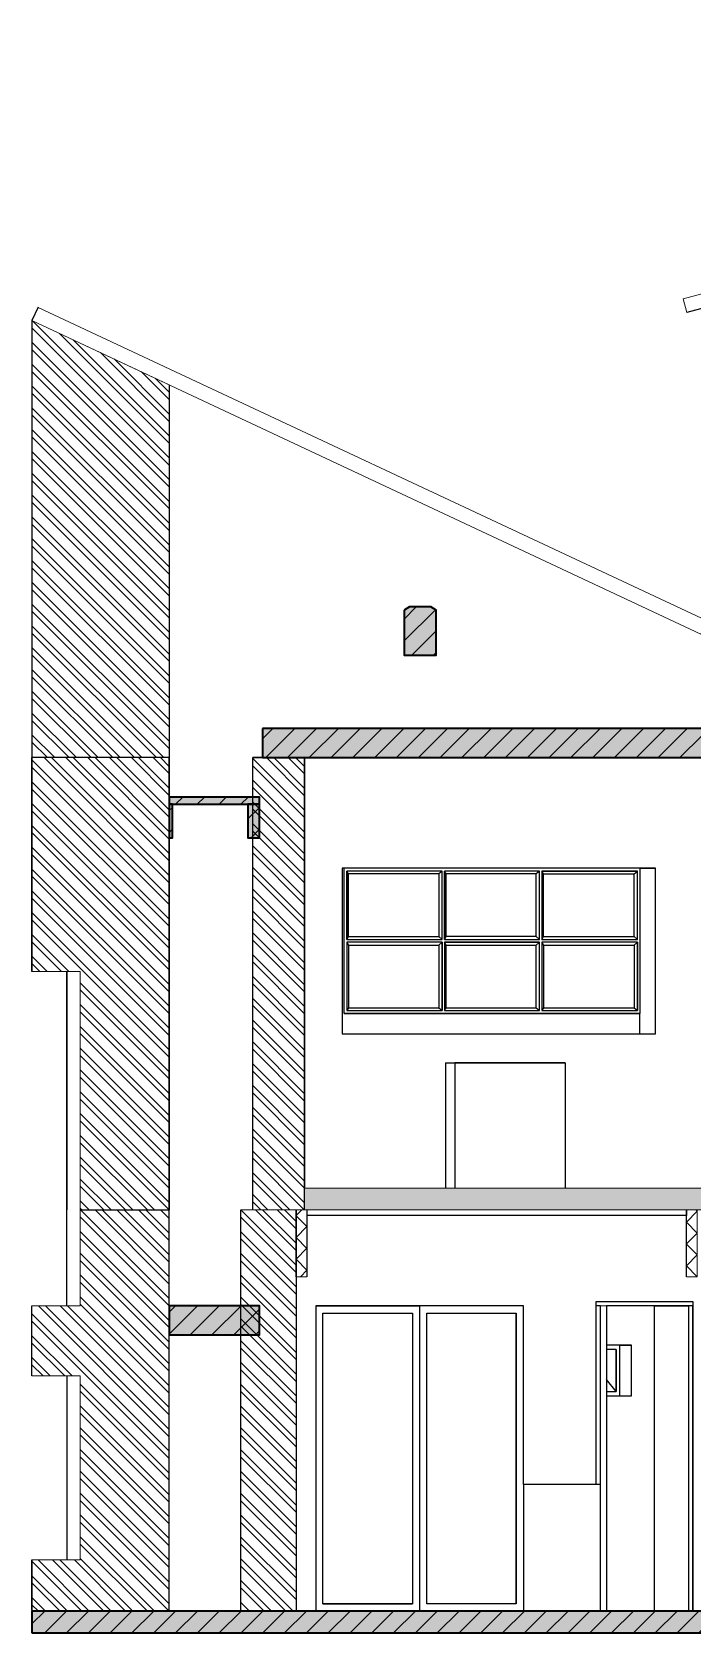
# Model space of a CAD drawing. Header units: metres. Extents: x -13.9 to 22.4, y -0.2 to 10.9.
# Drawn here: x -13.89 to -9.34, y -0.15 to 10.86 of the extents above; entities that cross this region are included whole.
import ezdxf

# ---------------------------------------------------------------- set-up
doc = ezdxf.new("R2010")
doc.units = ezdxf.units.M
for name, color, linetype in [('01_DALLE_EXT-S', 7, 'CONTINUOUS'), ('01_DALLE_EXT-S-SH', 7, 'CONTINUOUS'), ('02_MURS_MAISON-F', 7, 'CONTINUOUS'), ('02_MURS_MAISON-S', 7, 'CONTINUOUS'), ('02_MURS_MAISON-S-SH', 7, 'CONTINUOUS'), ('04_MENUISERIE-F', 7, 'CONTINUOUS'), ('04_MENUISERIE-S', 7, 'CONTINUOUS'), ('06_CLOISON-F', 7, 'CONTINUOUS'), ('07_DOUBLAGE-S', 7, 'CONTINUOUS'), ('07_DOUBLAGE-S-SH', 7, 'CONTINUOUS'), ('08_MEUBLES___SANITAIRE-F', 7, 'CONTINUOUS'), ('22_COUVERTURE-S', 7, 'CONTINUOUS'), ('LAYER0-F', 7, 'CONTINUOUS'), ('Z_01_TOITURE-S', 7, 'CONTINUOUS'), ('Z_01_TOITURE-S-SF', 7, 'CONTINUOUS'), ('Z_01_TOITURE-S-SH', 7, 'CONTINUOUS'), ('Z_02_R_0-F', 7, 'CONTINUOUS'), ('Z_02_R_0-S', 7, 'CONTINUOUS'), ('Z_02_R_0-S-SF', 7, 'CONTINUOUS'), ('Z_02_R_0-S-SH', 7, 'CONTINUOUS'), ('Z_03_R-1-F', 7, 'CONTINUOUS'), ('Z_03_R-1-S', 7, 'CONTINUOUS'), ('Z_03_R-1-S-SF', 7, 'CONTINUOUS'), ('Z_03_R-1-S-SH', 7, 'CONTINUOUS'), ('Z_1_R+1-S', 7, 'CONTINUOUS'), ('Z_1_R+1-S-SF', 7, 'CONTINUOUS'), ('Z_1_R+1-S-SH', 7, 'CONTINUOUS')]:
    doc.layers.add(name, color=color, linetype=linetype)
pattern_1 = [(45, (0, 0), (-0.07499985, 0.07499985), [])]

msp = doc.modelspace()

# ---------------------------------------------------------------- hatches: boundary and pattern name
at = {"layer": '01_DALLE_EXT-S-SH', "lineweight": 18}
h = msp.add_hatch(dxfattribs=at)
h.set_pattern_fill('ARCH screed', color=256, style=0, pattern_type=2)
h.set_pattern_definition([(37.5, (-12.01493, 2.76), (-0.0024094, 0.0736971), [0, -0.0581369, 0, -0.0650215, 0, -0.0621529]), (7.5, (-12.01493, 2.76), (0.0676903, 0.1079413), [0, -0.0313633, 0, -0.0523997, 0, -0.0200802]), (-32.5, (-12.06197, 2.76), (0.1191096, 0.0002164), [0, -0.019124, 0, -0.0688463, 0, -0.0898827]), (-42.5, (-12.06197, 2.76), (0.1149782, 0.0335693), [0, -0.009562, 0, -0.0451326, 0, -0.0516347])])
h.paths.add_polyline_path([(-12.015, 2.91), (-12.015, 2.76), (-8.796, 2.76), (-8.796, 2.91)], flags=16)
at = {"layer": '02_MURS_MAISON-S-SH', "lineweight": 18}
h = msp.add_hatch(dxfattribs=at)
h.set_pattern_fill('NEN metselwerk van baksteen (arcering)', color=256, style=0, pattern_type=2)
h.set_pattern_definition([(-45, (-13.88783, 8.87591), (0.075, 0.075), []), (-45, (-13.88783, 8.82591), (0.075, 0.075), [])])
h.paths.add_polyline_path([(-13.888, 8.876), (-13.888, 5.87), (-12.944, 5.87), (-12.944, 8.434)], flags=16)
h = msp.add_hatch(dxfattribs=at)
h.set_pattern_fill('NEN metselwerk van baksteen (arcering)', color=256, style=0, pattern_type=2)
h.set_pattern_definition([(135, (-12.94429, 2.76), (-0.075, -0.075), []), (135, (-12.94429, 2.81), (-0.075, -0.075), [])])
h.paths.add_polyline_path([(-13.888, 5.87), (-13.888, 4.4), (-13.556, 4.4), (-13.556, 2.76), (-12.944, 2.76), (-12.944, 5.87)], flags=16)
h = msp.add_hatch(dxfattribs=at)
h.set_pattern_fill('NEN metselwerk van baksteen (arcering)', color=256, style=0, pattern_type=2)
h.set_pattern_definition([(135, (-12.01472, 2.76), (-0.075, -0.075), []), (135, (-12.01472, 2.81), (-0.075, -0.075), [])])
h.paths.add_polyline_path([(-12.369, 2.76), (-12.015, 2.76), (-12.015, 5.87), (-12.369, 5.87)], flags=16)
h = msp.add_hatch(dxfattribs=at)
h.set_pattern_fill('NEN metselwerk van baksteen (arcering)', color=256, style=0, pattern_type=2)
h.set_pattern_definition([(135, (-12.94429, 8e-15), (-0.075, -0.075), []), (135, (-12.94429, 0.05), (-0.075, -0.075), [])])
h.paths.add_polyline_path([(-13.888, 2.1), (-13.888, 1.618), (-13.556, 1.618), (-13.556, 0.352), (-13.888, 0.352), (-13.888, 0), (-12.944, 0), (-12.944, 2.76), (-13.556, 2.76), (-13.556, 2.1)], flags=16)
h = msp.add_hatch(dxfattribs=at)
h.set_pattern_fill('NEN metselwerk van baksteen (arcering)', color=256, style=0, pattern_type=2)
h.set_pattern_definition([(-45, (-12.45137, 2.76), (0.075, 0.075), []), (-45, (-12.45137, 2.71), (0.075, 0.075), [])])
h.paths.add_polyline_path([(-12.451, 2.76), (-12.451, 0), (-12.071, 0), (-12.071, 2.76)], flags=16)
at = {"layer": '07_DOUBLAGE-S-SH', "lineweight": 18}
h = msp.add_hatch(dxfattribs=at)
h.set_pattern_fill('NEN loofhout', color=256, style=0, pattern_type=2)
h.set_pattern_definition([(-45, (-12.07137, 2.72), (0.075, 0.075), []), (45, (-12.07137, 2.72), (-0.075, 0.075), [])])
h.paths.add_polyline_path([(-12.071, 2.72), (-12.071, 2.3), (-11.996, 2.3), (-11.996, 2.72), (-11.996, 2.76), (-12.071, 2.76)], flags=16)
h = msp.add_hatch(dxfattribs=at)
h.set_pattern_fill('NEN loofhout', color=256, style=0, pattern_type=2)
h.set_pattern_definition([(135, (-9.31137, 2.3), (-0.075, -0.075), []), (225, (-9.31137, 2.3), (0.075, -0.075), [])])
h.paths.add_polyline_path([(-9.386, 2.3), (-9.311, 2.3), (-9.311, 2.72), (-9.311, 2.76), (-9.386, 2.76), (-9.386, 2.72)], flags=16)
at = {"layer": 'Z_01_TOITURE-S-SF', "true_color": 0xf4f4f4}
msp.add_hatch(color=7, dxfattribs=at).paths.add_polyline_path([(-11.327, 6.884), (-11.327, 6.575), (-11.108, 6.575), (-11.108, 6.884), (-11.145, 6.906), (-11.291, 6.906)], flags=16)
at = {"layer": 'Z_01_TOITURE-S-SH', "lineweight": 18, "true_color": 0x6e6e6e}
h = msp.add_hatch(dxfattribs=at)
h.set_pattern_fill('Skalp default', color=8, style=0, pattern_type=2)
h.set_pattern_definition(pattern_1)
h.paths.add_polyline_path([(-11.327, 6.884), (-11.327, 6.575), (-11.108, 6.575), (-11.108, 6.884), (-11.145, 6.906), (-11.291, 6.906)], flags=16)
at = {"layer": 'Z_02_R_0-S-SF', "true_color": 0xf4f4f4}
msp.add_hatch(color=7, dxfattribs=at).paths.add_polyline_path([(-12.944, 1.9), (-12.322, 1.9), (-12.322, 2.1), (-12.944, 2.1)], flags=16)
at = {"layer": 'Z_02_R_0-S-SH', "lineweight": 18, "true_color": 0x6e6e6e}
h = msp.add_hatch(dxfattribs=at)
h.set_pattern_fill('Skalp default', color=8, style=0, pattern_type=2)
h.set_pattern_definition(pattern_1)
h.paths.add_polyline_path([(-12.944, 1.9), (-12.322, 1.9), (-12.322, 2.1), (-12.944, 2.1)], flags=16)
at = {"layer": 'Z_03_R-1-S-SF', "true_color": 0xf4f4f4}
msp.add_hatch(color=7, dxfattribs=at).paths.add_polyline_path([(-13.888, -0.15), (-2.566, -0.15), (-2.566, 0), (-6.786, 0), (-6.866, 0), (-8.736, 0), (-12.451, 0), (-13.888, 0)], flags=16)
at = {"layer": 'Z_03_R-1-S-SH', "lineweight": 18, "true_color": 0x6e6e6e}
h = msp.add_hatch(dxfattribs=at)
h.set_pattern_fill('Skalp default', color=8, style=0, pattern_type=2)
h.set_pattern_definition(pattern_1)
h.paths.add_polyline_path([(-13.888, -0.15), (-2.566, -0.15), (-2.566, 0), (-6.786, 0), (-6.866, 0), (-8.736, 0), (-12.451, 0), (-13.888, 0)], flags=16)
at = {"layer": 'Z_1_R+1-S-SF', "true_color": 0xf4f4f4}
for points in [[(-12.301, 6.07), (-12.301, 5.87), (-9.276, 5.87), (-9.276, 6.07)], [(-12.944, 5.549), (-12.322, 5.549), (-12.322, 5.599), (-12.944, 5.599)], [(-12.944, 5.549), (-12.944, 5.319), (-12.922, 5.319), (-12.922, 5.549)], [(-12.402, 5.549), (-12.402, 5.319), (-12.322, 5.319), (-12.322, 5.549)]]:
    msp.add_hatch(color=7, dxfattribs=at).paths.add_polyline_path(points, flags=16)
at = {"layer": 'Z_1_R+1-S-SH', "lineweight": 18, "true_color": 0x6e6e6e}
h = msp.add_hatch(dxfattribs=at)
h.set_pattern_fill('Skalp default', color=8, style=0, pattern_type=2)
h.set_pattern_definition(pattern_1)
h.paths.add_polyline_path([(-12.301, 6.07), (-12.301, 5.87), (-9.276, 5.87), (-9.276, 6.07)], flags=16)
h = msp.add_hatch(dxfattribs=at)
h.set_pattern_fill('Skalp default', color=8, style=0, pattern_type=2)
h.set_pattern_definition(pattern_1)
h.paths.add_polyline_path([(-12.944, 5.549), (-12.322, 5.549), (-12.322, 5.599), (-12.944, 5.599)], flags=16)
h = msp.add_hatch(dxfattribs=at)
h.set_pattern_fill('Skalp default', color=8, style=0, pattern_type=2)
h.set_pattern_definition(pattern_1)
h.paths.add_polyline_path([(-12.944, 5.549), (-12.944, 5.319), (-12.922, 5.319), (-12.922, 5.549)], flags=16)
h = msp.add_hatch(dxfattribs=at)
h.set_pattern_fill('Skalp default', color=8, style=0, pattern_type=2)
h.set_pattern_definition(pattern_1)
h.paths.add_polyline_path([(-12.402, 5.549), (-12.402, 5.319), (-12.322, 5.319), (-12.322, 5.549)], flags=16)

# ---------------------------------------------------------------- linework, layer by layer
at = {"layer": '01_DALLE_EXT-S', "lineweight": 0}
msp.add_lwpolyline([(-12.015, 2.91), (-12.015, 2.76), (-8.796, 2.76), (-8.796, 2.91)], close=True, dxfattribs=at)
at = {"layer": '02_MURS_MAISON-F', "color": 7}
for points in [[(-12.01, 2.91), (-12.01, 5.861)], [(-13.649, 2.1), (-13.649, 4.4)], [(-13.649, 4.4), (-13.649, 2.76)], [(-9.764, 1.83), (-9.844, 1.83)], [(-9.844, 1.83), (-9.764, 1.83)], [(-9.764, 1.48), (-9.764, 1.83)], [(-13.649, 1.619), (-13.649, 0.352)], [(-9.844, 1.48), (-9.764, 1.48)]]:
    msp.add_lwpolyline(points, dxfattribs=at)
at = {"layer": '02_MURS_MAISON-S', "lineweight": 0}
for points in [[(-13.888, 8.876), (-13.888, 5.87), (-12.944, 5.87), (-12.944, 8.434)], [(-13.888, 5.87), (-13.888, 4.4), (-13.556, 4.4), (-13.556, 2.76), (-12.944, 2.76), (-12.944, 5.87)], [(-12.369, 2.76), (-12.015, 2.76), (-12.015, 5.87), (-12.369, 5.87)], [(-13.888, 2.1), (-13.888, 1.618), (-13.556, 1.618), (-13.556, 0.352), (-13.888, 0.352), (-13.888, 0), (-12.944, 0), (-12.944, 2.76), (-13.556, 2.76), (-13.556, 2.1)], [(-12.451, 2.76), (-12.451, 0), (-12.071, 0), (-12.071, 2.76)]]:
    msp.add_lwpolyline(points, close=True, dxfattribs=at)
at = {"layer": '04_MENUISERIE-F', "color": 7}
for points in [[(-11.74, 4.11), (-11.74, 5.11)], [(-11.723, 4.62), (-11.711, 4.64), (-11.711, 5.07), (-11.723, 5.09)], [(-11.723, 5.09), (-11.723, 4.62)], [(-11.066, 5.09), (-11.723, 5.09)], [(-11.723, 4.62), (-11.723, 5.09)], [(-11.711, 5.07), (-11.723, 5.09)], [(-11.066, 5.09), (-11.088, 5.07), (-11.711, 5.07)], [(-11.088, 5.07), (-11.088, 4.64)], [(-11.066, 4.62), (-11.066, 5.09)], [(-11.049, 4.62), (-11.038, 4.64), (-11.038, 5.07), (-11.049, 5.09)], [(-11.049, 5.09), (-11.049, 4.62)], [(-10.397, 5.09), (-11.049, 5.09)], [(-11.049, 4.62), (-11.049, 5.09)], [(-11.038, 5.07), (-11.049, 5.09)], [(-10.397, 5.09), (-10.419, 5.07), (-11.038, 5.07)], [(-10.419, 4.64), (-10.419, 5.07)], [(-10.397, 4.62), (-10.397, 5.09)], [(-9.723, 5.09), (-10.38, 5.09)], [(-10.38, 5.09), (-10.38, 4.62)], [(-10.38, 4.62), (-10.368, 4.64), (-10.368, 5.07), (-10.38, 5.09)], [(-10.38, 5.09), (-9.723, 5.09)], [(-10.368, 5.07), (-9.745, 5.07), (-9.723, 5.09)], [(-9.745, 5.07), (-9.723, 5.09)], [(-9.745, 4.64), (-9.745, 5.07)], [(-9.723, 4.62), (-9.723, 5.09)], [(-9.706, 5.11), (-9.706, 4.11)], [(-11.711, 4.64), (-11.088, 4.64), (-11.066, 4.62)], [(-10.397, 4.62), (-10.419, 4.64), (-11.038, 4.64)], [(-10.368, 4.64), (-9.745, 4.64), (-9.723, 4.62)], [(-11.723, 4.62), (-11.066, 4.62)], [(-11.066, 4.6), (-11.723, 4.6)], [(-11.723, 4.6), (-11.723, 4.13)], [(-11.723, 4.6), (-11.711, 4.58), (-11.711, 4.15), (-11.723, 4.13)], [(-11.711, 4.58), (-11.088, 4.58), (-11.066, 4.6)], [(-11.088, 4.58), (-11.088, 4.15)], [(-11.066, 4.13), (-11.066, 4.6)], [(-11.066, 4.6), (-11.066, 4.13)], [(-11.049, 4.62), (-10.397, 4.62)], [(-10.397, 4.6), (-11.049, 4.6)], [(-11.049, 4.6), (-11.049, 4.13)], [(-11.049, 4.13), (-11.038, 4.15), (-11.038, 4.58), (-11.049, 4.6)], [(-11.049, 4.6), (-10.397, 4.6)], [(-11.038, 4.58), (-10.419, 4.58), (-10.397, 4.6)], [(-10.419, 4.58), (-10.397, 4.6)], [(-10.419, 4.15), (-10.419, 4.58)], [(-10.397, 4.13), (-10.397, 4.6)], [(-10.38, 4.62), (-9.723, 4.62)], [(-9.723, 4.6), (-10.38, 4.6)], [(-10.38, 4.6), (-10.38, 4.13)], [(-10.38, 4.6), (-10.368, 4.58), (-10.368, 4.15), (-10.38, 4.13)], [(-10.368, 4.58), (-9.745, 4.58), (-9.723, 4.6)], [(-9.745, 4.58), (-9.745, 4.15)], [(-9.723, 4.13), (-9.723, 4.6)], [(-9.723, 4.6), (-9.723, 4.13)], [(-11.74, 4.11), (-11.74, 4.11)], [(-11.723, 4.13), (-11.066, 4.13)], [(-11.711, 4.15), (-11.088, 4.15), (-11.066, 4.13)], [(-11.088, 4.15), (-11.066, 4.13)], [(-11.049, 4.13), (-10.397, 4.13)], [(-11.038, 4.15), (-10.419, 4.15), (-10.397, 4.13)], [(-10.38, 4.13), (-9.723, 4.13)], [(-10.368, 4.15), (-9.745, 4.15), (-9.723, 4.13)], [(-9.745, 4.15), (-9.723, 4.13)], [(-10.006, 0.87), (-10.006, 2.13)], [(-10.006, 2.13), (-9.341, 2.13)], [(-9.976, 2.1), (-10.006, 2.1)], [(-9.341, 2.1), (-9.936, 2.1)], [(-9.606, 2.1), (-9.371, 2.1)], [(-9.371, 2.1), (-9.371, 0.009)], [(-9.341, 2.13), (-9.341, 0.009)], [(-9.341, 0.009), (-9.341, 2.1)], [(-9.844, 1.83), (-9.936, 1.83)], [(-9.869, 1.8), (-9.936, 1.8)], [(-9.869, 1.51), (-9.869, 1.8)], [(-9.869, 1.8), (-9.869, 1.51)], [(-9.844, 1.48), (-9.844, 1.83)], [(-9.869, 1.51), (-9.936, 1.594)], [(-9.936, 1.51), (-9.869, 1.51)], [(-9.936, 1.48), (-9.844, 1.48)], [(-9.407, 0), (-9.407, 0)]]:
    msp.add_lwpolyline(points, dxfattribs=at)
at = {"layer": '04_MENUISERIE-S', "lineweight": 0}
for points in [[(-9.976, 2.1), (-9.976, 0.002), (-9.936, 0.002), (-9.936, 2.1)], [(-9.976, 0.002), (-9.936, 0.002), (-9.936, 0.002), (-9.976, 0.002)]]:
    msp.add_lwpolyline(points, close=True, dxfattribs=at)
at = {"layer": '06_CLOISON-F', "color": 7}
for points in [[(-9.386, 2.72), (-11.996, 2.72)], [(-10.506, 2.1), (-11.936, 2.1)], [(-11.936, 2.1), (-11.936, 0.009)], [(-11.936, 2.1), (-11.221, 2.1)], [(-11.221, 2.1), (-11.221, 0.009)], [(-10.506, 0.87), (-10.506, 2.1)], [(-9.606, 0.009), (-9.606, 2.1)], [(-11.886, 0.05), (-11.886, 2.05)], [(-11.886, 2.05), (-11.271, 2.05)], [(-11.271, 2.05), (-11.271, 0.05)], [(-11.171, 0.05), (-11.171, 2.05)], [(-11.171, 2.05), (-10.556, 2.05)], [(-10.556, 2.05), (-10.556, 0.05)], [(-10.556, 0.05), (-10.556, 2.05)], [(-11.271, 0.05), (-11.886, 0.05)], [(-11.886, 0.05), (-11.271, 0.05)], [(-10.556, 0.05), (-11.171, 0.05)]]:
    msp.add_lwpolyline(points, dxfattribs=at)
at = {"layer": '07_DOUBLAGE-S', "lineweight": 0}
for points in [[(-12.071, 2.72), (-12.071, 2.3), (-11.996, 2.3), (-11.996, 2.72), (-11.996, 2.76), (-12.071, 2.76)], [(-9.386, 2.3), (-9.311, 2.3), (-9.311, 2.72), (-9.311, 2.76), (-9.386, 2.76), (-9.386, 2.72)]]:
    msp.add_lwpolyline(points, close=True, dxfattribs=at)
at = {"layer": '08_MEUBLES___SANITAIRE-F', "color": 7}
for points in [[(-9.976, 0.87), (-10.506, 0.87)], [(-10.506, 0.87), (-10.506, 0.009)]]:
    msp.add_lwpolyline(points, dxfattribs=at)
at = {"layer": '22_COUVERTURE-S', "lineweight": 0}
for points in [[(-9.409, 9.026), (-9.383, 8.93), (-2.566, 10.756), (-2.566, 10.758), (-2.566, 10.765), (-2.566, 10.86)], [(-13.888, 8.876), (-9.286, 6.72), (-9.244, 6.811), (-13.845, 8.966)]]:
    msp.add_lwpolyline(points, close=True, dxfattribs=at)
at = {"layer": 'LAYER0-F', "color": 7}
for points in [[(-2.566, 10.756), (-9.383, 8.93)], [(-13.845, 8.967), (-13.888, 8.876), (-13.888, 4.4)], [(-13.888, 8.876), (-13.888, 8.876)], [(-12.944, 8.434), (-12.944, 5.608)], [(-13.888, 5.87), (-13.888, 5.87)], [(-13.888, 4.4), (-13.888, 5.87)], [(-12.944, 5.87), (-13.886, 5.87)], [(-12.944, 0), (-12.944, 5.87)], [(-12.944, 5.87), (-12.944, 2.76)], [(-12.944, 5.608), (-12.944, 5.87)], [(-12.369, 2.76), (-12.369, 5.87)], [(-12.369, 5.87), (-12.015, 5.87)], [(-12.015, 5.87), (-12.369, 5.87)], [(-12.015, 5.87), (-12.015, 2.76)], [(-12.944, 5.599), (-12.944, 5.599)], [(-12.944, 5.599), (-12.944, 5.319)], [(-12.944, 5.549), (-12.944, 5.549)], [(-12.944, 5.549), (-12.944, 5.319)], [(-12.944, 5.319), (-12.944, 5.319)], [(-12.944, 5.31), (-12.944, 2.76)], [(-13.888, 4.4), (-13.888, 4.4)], [(-11.043, 3.77), (-11.043, 2.91)], [(-13.556, 2.76), (-12.944, 2.76)], [(-12.944, 2.109), (-12.944, 2.76)], [(-12.451, 0), (-12.451, 2.76)], [(-12.071, 2.3), (-12.071, 2.76)], [(-12.071, 2.76), (-12.071, 0)], [(-11.996, 2.76), (-11.996, 2.3)], [(-9.386, 2.3), (-9.386, 2.76)], [(-9.386, 2.76), (-9.386, 2.72)], [(-13.888, 1.619), (-13.888, 2.1)], [(-13.888, 2.1), (-13.888, 2.1)], [(-13.888, 1.619), (-13.888, 2.1)], [(-12.944, 1.9), (-12.944, 2.1)], [(-12.944, 2.1), (-12.944, 2.1)], [(-12.944, 1.9), (-12.944, 2.1)], [(-9.976, 0.002), (-9.976, 2.1)], [(-9.936, 2.1), (-9.936, 0.002)], [(-12.944, 1.9), (-12.944, 1.9)], [(-13.888, 1.619), (-13.888, 1.619)], [(-13.888, 0.352), (-13.888, -0.15)], [(-13.888, 0.009), (-13.888, 0.352)], [(-13.888, 0.352), (-13.888, 0.352)], [(-13.888, 0.009), (-13.888, 0.352)], [(-13.888, 0), (-13.888, 0)], [(-13.888, 0), (-13.888, -0.15)], [(-13.886, 0), (-12.944, 0)], [(-12.943, 0), (-6.866, 0)], [(-13.888, -0.15), (-13.888, -0.15)]]:
    msp.add_lwpolyline(points, dxfattribs=at)
at = {"layer": 'Z_01_TOITURE-S', "lineweight": 35}
msp.add_lwpolyline([(-11.327, 6.884), (-11.327, 6.575), (-11.108, 6.575), (-11.108, 6.884), (-11.145, 6.906), (-11.291, 6.906)], close=True, dxfattribs=at)
at = {"layer": 'Z_02_R_0-F', "color": 7}
for points in [[(-9.599, 5.11), (-11.753, 5.11)], [(-11.753, 5.11), (-11.753, 3.97)], [(-11.74, 4.11), (-11.74, 5.11)], [(-9.706, 5.11), (-9.599, 5.11)], [(-9.599, 3.97), (-9.599, 5.11)], [(-9.706, 4.11), (-11.74, 4.11)], [(-11.74, 4.11), (-9.706, 4.11)], [(-9.706, 3.97), (-9.706, 4.11)], [(-11.753, 3.97), (-9.599, 3.97)], [(-11.043, 3.77), (-10.22, 3.77)], [(-10.978, 3.77), (-10.978, 2.91)], [(-10.22, 3.77), (-10.978, 3.77)], [(-10.22, 3.77), (-10.22, 2.91)]]:
    msp.add_lwpolyline(points, dxfattribs=at)
at = {"layer": 'Z_02_R_0-S', "lineweight": 35}
msp.add_lwpolyline([(-12.944, 1.9), (-12.322, 1.9), (-12.322, 2.1), (-12.944, 2.1)], close=True, dxfattribs=at)
at = {"layer": 'Z_03_R-1-F', "color": 7}
for points in [[(-13.886, 0.17), (-13.888, 0.17)], [(-12.944, 0.135), (-12.944, 0.135)]]:
    msp.add_lwpolyline(points, dxfattribs=at)
at = {"layer": 'Z_03_R-1-S', "lineweight": 35}
msp.add_lwpolyline([(-13.888, -0.15), (-2.566, -0.15), (-2.566, 0), (-6.786, 0), (-6.866, 0), (-8.736, 0), (-12.451, 0), (-13.888, 0)], close=True, dxfattribs=at)
at = {"layer": 'Z_1_R+1-S', "lineweight": 35}
for points in [[(-12.301, 6.07), (-12.301, 5.87), (-9.276, 5.87), (-9.276, 6.07)], [(-12.944, 5.549), (-12.322, 5.549), (-12.322, 5.599), (-12.944, 5.599)], [(-12.944, 5.549), (-12.944, 5.319), (-12.922, 5.319), (-12.922, 5.549)], [(-12.402, 5.549), (-12.402, 5.319), (-12.322, 5.319), (-12.322, 5.549)]]:
    msp.add_lwpolyline(points, close=True, dxfattribs=at)

doc.saveas('drawing.dxf')
